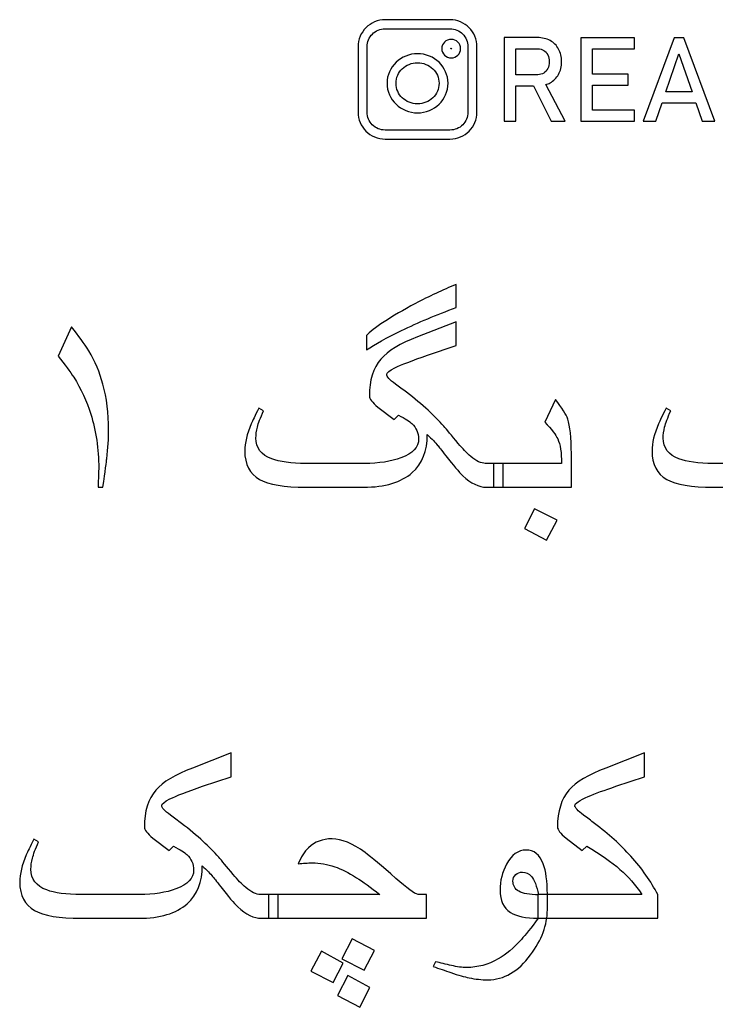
# Model space of a CAD drawing. Header units: millimetres. Extents: x -257 to 309, y -131 to 82.
# Drawn here: x 15.9 to 59.8, y -94.6 to -32.3 of the extents above; entities that cross this region are included whole.
import ezdxf

# ---------------------------------------------------------------- set-up
doc = ezdxf.new("R2010")
doc.units = ezdxf.units.MM
doc.header["$MEASUREMENT"] = 0
doc.layers.add('Layer 1', color=7, linetype='Continuous')

msp = doc.modelspace()

# ---------------------------------------------------------------- linework, layer by layer
at = {"layer": 'Layer 1', "color": 250}
for points, knots in [([(43.0346, -39.8645), (43.0346, -39.8645), (38.9539, -39.8645), (38.9539, -39.8645), (38.4827, -39.8645), (38.0557, -39.6732), (37.747, -39.3647), (37.4386, -39.0549), (37.2473, -38.6282), (37.2473, -38.1584), (37.2473, -38.1584), (37.2473, -34.0459), (37.2473, -34.0459), (37.2473, -33.575), (37.4386, -33.1482), (37.747, -32.8397), (38.0569, -32.5313), (38.4836, -32.3402), (38.9539, -32.3402), (38.9539, -32.3402), (43.0346, -32.3402), (43.0346, -32.3402), (43.5047, -32.3402), (43.9314, -32.5313), (44.2399, -32.8397), (44.5497, -33.1482), (44.7407, -33.575), (44.7407, -34.0459), (44.7407, -34.0459), (44.7407, -38.1584), (44.7407, -38.1584), (44.7407, -38.6288), (44.5494, -39.0552), (44.241, -39.3637), (43.9314, -39.6732), (43.5047, -39.8645), (43.0346, -39.8645)], [0, 0, 0, 0, 0.0833333, 0.0833333, 0.0833333, 0.1666667, 0.1666667, 0.1666667, 0.25, 0.25, 0.25, 0.3333333, 0.3333333, 0.3333333, 0.4166667, 0.4166667, 0.4166667, 0.5, 0.5, 0.5, 0.5833333, 0.5833333, 0.5833333, 0.6666667, 0.6666667, 0.6666667, 0.75, 0.75, 0.75, 0.8333333, 0.8333333, 0.8333333, 0.9166667, 0.9166667, 0.9166667, 1, 1, 1, 1]), ([(38.9539, -39.2975), (38.9539, -39.2975), (43.0346, -39.2975), (43.0346, -39.2975), (43.3496, -39.2975), (43.6348, -39.1702), (43.8409, -38.9647), (44.0464, -38.7588), (44.1737, -38.4737), (44.1737, -38.1584), (44.1737, -38.1584), (44.1737, -34.0459), (44.1737, -34.0459), (44.1737, -33.7314), (44.0461, -33.4462), (43.8403, -33.2405), (43.6348, -33.0344), (43.3496, -32.9072), (43.0346, -32.9072), (43.0346, -32.9072), (38.9539, -32.9072), (38.9539, -32.9072), (38.6386, -32.9072), (38.3533, -33.0344), (38.1472, -33.2399), (37.9419, -33.4465), (37.8143, -33.7314), (37.8143, -34.0459), (37.8143, -34.0459), (37.8143, -38.1584), (37.8143, -38.1584), (37.8143, -38.4737), (37.9416, -38.7588), (38.1466, -38.9638), (38.3538, -39.1699), (38.6392, -39.2975), (38.9539, -39.2975)], [0, 0, 0, 0, 0.0833333, 0.0833333, 0.0833333, 0.1666667, 0.1666667, 0.1666667, 0.25, 0.25, 0.25, 0.3333333, 0.3333333, 0.3333333, 0.4166667, 0.4166667, 0.4166667, 0.5, 0.5, 0.5, 0.5833333, 0.5833333, 0.5833333, 0.6666667, 0.6666667, 0.6666667, 0.75, 0.75, 0.75, 0.8333333, 0.8333333, 0.8333333, 0.9166667, 0.9166667, 0.9166667, 1, 1, 1, 1]), ([(43.7122, -34.16), (43.7122, -34.3223), (43.6438, -34.4702), (43.5332, -34.5767), (43.4254, -34.6804), (43.278, -34.7446), (43.1172, -34.7446), (42.9553, -34.7446), (42.8076, -34.6801), (42.7001, -34.5767), (42.5895, -34.4702), (42.5209, -34.3226), (42.5209, -34.16), (42.5209, -33.9973), (42.5894, -33.8502), (42.6987, -33.7443), (42.8074, -33.6398), (42.9556, -33.5753), (43.1172, -33.5753), (43.2786, -33.5753), (43.4259, -33.6395), (43.5335, -33.7432), (43.6444, -33.8505), (43.7122, -33.9979), (43.7122, -34.16)], [0, 0, 0, 0, 0.125, 0.125, 0.125, 0.25, 0.25, 0.25, 0.375, 0.375, 0.375, 0.5, 0.5, 0.5, 0.625, 0.625, 0.625, 0.75, 0.75, 0.75, 0.875, 0.875, 0.875, 1, 1, 1, 1]), ([(46.7799, -33.4669), (46.7799, -33.4669), (47.1962, -33.4669), (47.1962, -33.4669), (47.1962, -33.4669), (48.5466, -33.4669), (48.5466, -33.4669), (48.8507, -33.4669), (49.1174, -33.53), (49.3485, -33.656), (49.5783, -33.7808), (49.7574, -33.9587), (49.8835, -34.1899), (50.0107, -34.4196), (50.0738, -34.6864), (50.0738, -34.9878), (50.0738, -35.2894), (50.0096, -35.555), (49.8823, -35.7859), (49.7537, -36.0158), (49.5747, -36.1937), (49.3449, -36.3198), (49.2613, -36.3649), (49.1734, -36.4017), (49.0809, -36.4307), (49.0809, -36.4307), (50.295, -38.7339), (50.295, -38.7339), (50.295, -38.7339), (49.419, -38.7339), (49.419, -38.7339), (49.419, -38.7339), (48.2955, -36.5076), (48.2955, -36.5076), (48.2955, -36.5076), (47.1962, -36.5076), (47.1962, -36.5076), (47.1962, -36.5076), (47.1962, -38.7339), (47.1962, -38.7339), (47.1962, -38.7339), (46.4574, -38.7339), (46.4574, -38.7339), (46.4574, -38.7339), (46.4574, -33.4669), (46.4574, -33.4669), (46.4574, -33.4669), (46.7799, -33.4669), (46.7799, -33.4669)], [0, 0, 0, 0, 0.0625, 0.0625, 0.0625, 0.125, 0.125, 0.125, 0.1875, 0.1875, 0.1875, 0.25, 0.25, 0.25, 0.3125, 0.3125, 0.3125, 0.375, 0.375, 0.375, 0.4375, 0.4375, 0.4375, 0.5, 0.5, 0.5, 0.5625, 0.5625, 0.5625, 0.625, 0.625, 0.625, 0.6875, 0.6875, 0.6875, 0.75, 0.75, 0.75, 0.8125, 0.8125, 0.8125, 0.875, 0.875, 0.875, 0.9375, 0.9375, 0.9375, 1, 1, 1, 1]), ([(51.2894, -33.4707), (51.2894, -33.4707), (51.6477, -33.4707), (51.6477, -33.4707), (51.6477, -33.4707), (52.0284, -33.4707), (52.0284, -33.4707), (52.0284, -33.4707), (54.671, -33.4707), (54.671, -33.4707), (54.671, -33.4707), (54.671, -34.1737), (54.671, -34.1737), (54.671, -34.1737), (52.0284, -34.1737), (52.0284, -34.1737), (52.0284, -34.1737), (52.0284, -35.7701), (52.0284, -35.7701), (52.0284, -35.7701), (54.2719, -35.7701), (54.2719, -35.7701), (54.2719, -35.7701), (54.2719, -36.4717), (54.2719, -36.4717), (54.2719, -36.4717), (52.0284, -36.4717), (52.0284, -36.4717), (52.0284, -36.4717), (52.0284, -38.0321), (52.0284, -38.0321), (52.0284, -38.0321), (54.671, -38.0321), (54.671, -38.0321), (54.671, -38.0321), (54.671, -38.7339), (54.671, -38.7339), (54.671, -38.7339), (52.0284, -38.7339), (52.0284, -38.7339), (52.0284, -38.7339), (51.6477, -38.7339), (51.6477, -38.7339), (51.6477, -38.7339), (51.2894, -38.7339), (51.2894, -38.7339), (51.2894, -38.7339), (51.2894, -33.4707), (51.2894, -33.4707)], [0, 0, 0, 0, 0.0625, 0.0625, 0.0625, 0.125, 0.125, 0.125, 0.1875, 0.1875, 0.1875, 0.25, 0.25, 0.25, 0.3125, 0.3125, 0.3125, 0.375, 0.375, 0.375, 0.4375, 0.4375, 0.4375, 0.5, 0.5, 0.5, 0.5625, 0.5625, 0.5625, 0.625, 0.625, 0.625, 0.6875, 0.6875, 0.6875, 0.75, 0.75, 0.75, 0.8125, 0.8125, 0.8125, 0.875, 0.875, 0.875, 0.9375, 0.9375, 0.9375, 1, 1, 1, 1]), ([(57.1544, -33.4707), (57.1544, -33.4707), (57.7833, -33.4707), (57.7833, -33.4707), (57.7833, -33.4707), (59.7242, -38.7339), (59.7242, -38.7339), (59.7242, -38.7339), (58.9274, -38.7339), (58.9274, -38.7339), (58.9274, -38.7339), (58.5304, -37.5788), (58.5304, -37.5788), (58.5304, -37.5788), (56.407, -37.5788), (56.407, -37.5788), (56.407, -37.5788), (56.0103, -38.7339), (56.0103, -38.7339), (56.0103, -38.7339), (55.2135, -38.7339), (55.2135, -38.7339), (55.2135, -38.7339), (57.1544, -33.4707), (57.1544, -33.4707)], [0, 0, 0, 0, 0.125, 0.125, 0.125, 0.25, 0.25, 0.25, 0.375, 0.375, 0.375, 0.5, 0.5, 0.5, 0.625, 0.625, 0.625, 0.75, 0.75, 0.75, 0.875, 0.875, 0.875, 1, 1, 1, 1]), ([(43.1406, -34.17), (43.1406, -34.17), (43.1452, -34.16), (43.1452, -34.16), (43.1452, -34.16), (43.141, -34.1499), (43.141, -34.1499), (43.1359, -34.1455), (43.1274, -34.1423), (43.1172, -34.1423), (43.1062, -34.1423), (43.0971, -34.1455), (43.0917, -34.1505), (43.0917, -34.1505), (43.0879, -34.16), (43.0879, -34.16), (43.0879, -34.16), (43.092, -34.1694), (43.092, -34.1694), (43.0974, -34.1744), (43.1065, -34.1776), (43.1172, -34.1776), (43.1274, -34.1776), (43.1356, -34.1748), (43.1406, -34.17)], [0, 0, 0, 0, 0.125, 0.125, 0.125, 0.25, 0.25, 0.25, 0.375, 0.375, 0.375, 0.5, 0.5, 0.5, 0.625, 0.625, 0.625, 0.75, 0.75, 0.75, 0.875, 0.875, 0.875, 1, 1, 1, 1]), ([(47.1962, -35.8058), (47.1962, -35.8058), (48.5751, -35.8058), (48.5751, -35.8058), (48.7148, -35.8058), (48.8395, -35.7724), (48.9482, -35.7044), (49.0569, -35.6366), (49.141, -35.5415), (49.2003, -35.4165), (49.2583, -35.2918), (49.2879, -35.1497), (49.2879, -34.9878), (49.2879, -34.8261), (49.2583, -34.6826), (49.2003, -34.5591), (49.141, -34.4343), (49.0569, -34.3381), (48.9495, -34.2714), (48.8433, -34.2032), (48.7171, -34.17), (48.5751, -34.17), (48.5751, -34.17), (47.1962, -34.17), (47.1962, -34.17), (47.1962, -34.17), (47.1962, -35.8058), (47.1962, -35.8058)], [0, 0, 0, 0, 0.1111111, 0.1111111, 0.1111111, 0.2222222, 0.2222222, 0.2222222, 0.3333333, 0.3333333, 0.3333333, 0.4444444, 0.4444444, 0.4444444, 0.5555556, 0.5555556, 0.5555556, 0.6666667, 0.6666667, 0.6666667, 0.7777778, 0.7777778, 0.7777778, 0.8888889, 0.8888889, 0.8888889, 1, 1, 1, 1]), ([(42.9155, -36.3463), (42.9155, -36.8624), (42.6987, -37.3304), (42.3482, -37.669), (42.0008, -38.0043), (41.5214, -38.2121), (40.9938, -38.2121), (40.4662, -38.2121), (39.987, -38.0039), (39.64, -37.6687), (39.2896, -37.3306), (39.0726, -36.8624), (39.0726, -36.3463), (39.0726, -35.8303), (39.2896, -35.3626), (39.64, -35.0246), (39.9867, -34.6892), (40.4662, -34.4815), (40.9938, -34.4815), (41.5214, -34.4815), (42.0008, -34.6889), (42.3482, -35.0243), (42.6987, -35.3623), (42.9155, -35.8303), (42.9155, -36.3463)], [0, 0, 0, 0, 0.125, 0.125, 0.125, 0.25, 0.25, 0.25, 0.375, 0.375, 0.375, 0.5, 0.5, 0.5, 0.625, 0.625, 0.625, 0.75, 0.75, 0.75, 0.875, 0.875, 0.875, 1, 1, 1, 1]), ([(58.2892, -36.877), (58.2892, -36.877), (57.4681, -34.4875), (57.4681, -34.4875), (57.4681, -34.4875), (56.6478, -36.877), (56.6478, -36.877), (56.6478, -36.877), (58.2892, -36.877), (58.2892, -36.877)], [0, 0, 0, 0, 0.3333333, 0.3333333, 0.3333333, 0.6666667, 0.6666667, 0.6666667, 1, 1, 1, 1]), ([(41.9563, -37.2617), (42.1986, -37.0277), (42.3485, -36.7035), (42.3485, -36.3463), (42.3485, -35.9892), (42.1983, -35.6653), (41.9563, -35.4316), (41.7113, -35.1952), (41.3707, -35.0485), (40.9938, -35.0485), (40.6171, -35.0485), (40.2768, -35.1952), (40.0319, -35.432), (39.7899, -35.6656), (39.6396, -35.9892), (39.6396, -36.3463), (39.6396, -36.7035), (39.7897, -37.0277), (40.0319, -37.2614), (40.2771, -37.498), (40.6174, -37.6451), (40.9938, -37.6451), (41.3707, -37.6451), (41.7113, -37.498), (41.9563, -37.2617)], [0, 0, 0, 0, 0.125, 0.125, 0.125, 0.25, 0.25, 0.25, 0.375, 0.375, 0.375, 0.5, 0.5, 0.5, 0.625, 0.625, 0.625, 0.75, 0.75, 0.75, 0.875, 0.875, 0.875, 1, 1, 1, 1]), ([(43.4261, -49.0265), (43.4261, -49.0265), (43.4261, -50.4906), (43.4261, -50.4906), (42.1884, -50.9433), (41.0389, -51.4284), (39.9835, -51.9399), (39.0487, -52.3867), (38.3137, -52.7924), (37.7816, -53.157), (37.7816, -53.157), (37.7816, -52.2486), (37.7816, -52.2486), (37.9639, -52.0398), (38.3314, -51.7547), (38.884, -51.3901), (39.4338, -51.0285), (40.0923, -50.6434), (40.8625, -50.2377), (41.7239, -49.7821), (42.5765, -49.3793), (43.4261, -49.0265)], [0, 0, 0, 0, 0.1428571, 0.1428571, 0.1428571, 0.2857143, 0.2857143, 0.2857143, 0.4285714, 0.4285714, 0.4285714, 0.5714286, 0.5714286, 0.5714286, 0.7142857, 0.7142857, 0.7142857, 0.8571429, 0.8571429, 0.8571429, 1, 1, 1, 1]), ([(33.9716, -61.8147), (32.5987, -61.8147), (31.6198, -61.6501), (31.0406, -61.3238), (30.4203, -60.9739), (30.1087, -60.3772), (30.1087, -59.5334), (30.1087, -59.0278), (30.2469, -58.4545), (30.5203, -57.8136), (30.5938, -57.6343), (30.7554, -57.3051), (30.9995, -56.8229), (30.9995, -56.8229), (31.2905, -56.9934), (31.2905, -56.9934), (31.0935, -57.4432), (30.9671, -57.7872), (30.9054, -58.0283), (30.8436, -58.2693), (30.8142, -58.4986), (30.8142, -58.7162), (30.8142, -59.3394), (31.1435, -59.7804), (31.805, -60.0303), (32.2989, -60.2214), (33.025, -60.3154), (33.9775, -60.3154), (33.9775, -60.3154), (37.6493, -60.3154), (37.6493, -60.3154), (38.5636, -60.3154), (39.3309, -60.1978), (39.9512, -59.9627), (40.692, -59.6804), (41.0624, -59.2865), (41.0624, -58.775), (41.0624, -58.3899), (40.9213, -58.0665), (40.6391, -57.8019), (40.4951, -57.6637), (40.2158, -57.4873), (39.8013, -57.2698), (39.8013, -57.2698), (39.519, -57.5373), (39.519, -57.5373), (39.519, -57.5373), (38.496, -56.7612), (38.496, -56.7612), (38.1373, -56.4643), (37.958, -56.232), (37.958, -56.0645), (37.958, -55.0767), (38.1991, -54.3006), (38.6812, -53.7361), (39.128, -53.2187), (39.9012, -52.7513), (40.9978, -52.3397), (40.9978, -52.3397), (43.4261, -51.3901), (43.4261, -51.3901), (43.4261, -51.3901), (43.4261, -52.8895), (43.4261, -52.8895), (43.4261, -52.8895), (41.6298, -53.4921), (41.6298, -53.4921), (40.6509, -53.8243), (39.96, -54.0918), (39.5602, -54.2917), (39.2221, -54.4652), (39.0516, -54.6004), (39.0516, -54.7063), (39.0516, -54.8356), (39.2339, -55.0414), (39.6014, -55.3148), (39.8307, -55.4883), (40.0629, -55.6588), (40.2981, -55.8322), (40.8037, -56.2173), (41.2594, -56.5966), (41.668, -56.967), (42.0179, -57.2904), (42.3442, -57.6226), (42.647, -57.9665), (42.8381, -58.1782), (43.1409, -58.5427), (43.5584, -59.0601), (43.8288, -59.3864), (44.0934, -59.6599), (44.3521, -59.8774), (44.7019, -60.1684), (45.0047, -60.3154), (45.2634, -60.3154), (45.2634, -60.3154), (46.3894, -60.3154), (46.3894, -60.3154), (46.3894, -60.3154), (46.3894, -61.8147), (46.3894, -61.8147), (46.3894, -61.8147), (45.3311, -61.8147), (45.3311, -61.8147), (44.8607, -61.8147), (44.3697, -61.5737), (43.8523, -61.0915), (43.6024, -60.8564), (43.2438, -60.436), (42.7793, -59.8333), (42.4971, -59.4717), (42.3266, -59.2542), (42.2619, -59.1807), (42.1208, -59.0072), (41.9003, -58.7808), (41.6093, -58.4986), (41.6093, -59.5217), (41.2918, -60.3184), (40.6538, -60.8946), (39.9688, -61.509), (38.9517, -61.8147), (37.5993, -61.8147), (37.5993, -61.8147), (33.9716, -61.8147), (33.9716, -61.8147)], [0, 0, 0, 0, 0.0243902, 0.0243902, 0.0243902, 0.0487805, 0.0487805, 0.0487805, 0.0731707, 0.0731707, 0.0731707, 0.097561, 0.097561, 0.097561, 0.1219512, 0.1219512, 0.1219512, 0.1463415, 0.1463415, 0.1463415, 0.1707317, 0.1707317, 0.1707317, 0.195122, 0.195122, 0.195122, 0.2195122, 0.2195122, 0.2195122, 0.2439024, 0.2439024, 0.2439024, 0.2682927, 0.2682927, 0.2682927, 0.2926829, 0.2926829, 0.2926829, 0.3170732, 0.3170732, 0.3170732, 0.3414634, 0.3414634, 0.3414634, 0.3658537, 0.3658537, 0.3658537, 0.3902439, 0.3902439, 0.3902439, 0.4146341, 0.4146341, 0.4146341, 0.4390244, 0.4390244, 0.4390244, 0.4634146, 0.4634146, 0.4634146, 0.4878049, 0.4878049, 0.4878049, 0.5121951, 0.5121951, 0.5121951, 0.5365854, 0.5365854, 0.5365854, 0.5609756, 0.5609756, 0.5609756, 0.5853659, 0.5853659, 0.5853659, 0.6097561, 0.6097561, 0.6097561, 0.6341463, 0.6341463, 0.6341463, 0.6585366, 0.6585366, 0.6585366, 0.6829268, 0.6829268, 0.6829268, 0.7073171, 0.7073171, 0.7073171, 0.7317073, 0.7317073, 0.7317073, 0.7560976, 0.7560976, 0.7560976, 0.7804878, 0.7804878, 0.7804878, 0.804878, 0.804878, 0.804878, 0.8292683, 0.8292683, 0.8292683, 0.8536585, 0.8536585, 0.8536585, 0.8780488, 0.8780488, 0.8780488, 0.902439, 0.902439, 0.902439, 0.9268293, 0.9268293, 0.9268293, 0.9512195, 0.9512195, 0.9512195, 0.9756098, 0.9756098, 0.9756098, 1, 1, 1, 1]), ([(59.6303, -61.8147), (58.2574, -61.8147), (57.2785, -61.6501), (56.6993, -61.3238), (56.079, -60.9739), (55.7674, -60.3772), (55.7674, -59.5334), (55.7674, -59.0278), (55.9056, -58.4545), (56.179, -57.8136), (56.2525, -57.6343), (56.4141, -57.3051), (56.6582, -56.8229), (56.6582, -56.8229), (56.9492, -56.9934), (56.9492, -56.9934), (56.7522, -57.4432), (56.6258, -57.7872), (56.5641, -58.0283), (56.5023, -58.2693), (56.4729, -58.4986), (56.4729, -58.7162), (56.4729, -59.3394), (56.8022, -59.7804), (57.4637, -60.0303), (57.9576, -60.2214), (58.6837, -60.3154), (59.6362, -60.3154), (59.6362, -60.3154), (63.308, -60.3154), (63.308, -60.3154), (64.2223, -60.3154), (64.9896, -60.1978), (65.6099, -59.9627), (66.3507, -59.6804), (66.7211, -59.2865), (66.7211, -58.775), (66.7211, -58.3899), (66.58, -58.0665), (66.2978, -57.8019), (66.1538, -57.6637), (65.8745, -57.4873), (65.46, -57.2698), (65.46, -57.2698), (65.1777, -57.5373), (65.1777, -57.5373), (65.1777, -57.5373), (64.1547, -56.7612), (64.1547, -56.7612), (63.796, -56.4643), (63.6167, -56.232), (63.6167, -56.0645), (63.6167, -55.0767), (63.8578, -54.3006), (64.3399, -53.7361), (64.7867, -53.2187), (65.5599, -52.7513), (66.6565, -52.3397), (66.6565, -52.3397), (69.0848, -51.3901), (69.0848, -51.3901), (69.0848, -51.3901), (69.0848, -52.8895), (69.0848, -52.8895), (69.0848, -52.8895), (67.2885, -53.4921), (67.2885, -53.4921), (66.3096, -53.8243), (65.6187, -54.0918), (65.2189, -54.2917), (64.8808, -54.4652), (64.7103, -54.6004), (64.7103, -54.7063), (64.7103, -54.8356), (64.8926, -55.0414), (65.2601, -55.3148), (65.4894, -55.4883), (65.7216, -55.6588), (65.9568, -55.8322), (66.4624, -56.2173), (66.9181, -56.5966), (67.3267, -56.967), (67.6766, -57.2904), (68.0029, -57.6226), (68.3057, -57.9665), (68.4968, -58.1782), (68.7996, -58.5427), (69.2171, -59.0601), (69.4875, -59.3864), (69.7521, -59.6599), (70.0108, -59.8774), (70.3606, -60.1684), (70.6634, -60.3154), (70.9221, -60.3154), (70.9221, -60.3154), (72.0481, -60.3154), (72.0481, -60.3154), (72.0481, -60.3154), (72.0481, -61.8147), (72.0481, -61.8147), (72.0481, -61.8147), (70.9898, -61.8147), (70.9898, -61.8147), (70.5194, -61.8147), (70.0284, -61.5737), (69.511, -61.0915), (69.2611, -60.8564), (68.9025, -60.436), (68.438, -59.8333), (68.1558, -59.4717), (67.9853, -59.2542), (67.9206, -59.1807), (67.7795, -59.0072), (67.559, -58.7808), (67.268, -58.4986), (67.268, -59.5217), (66.9505, -60.3184), (66.3125, -60.8946), (65.6275, -61.509), (64.6104, -61.8147), (63.258, -61.8147), (63.258, -61.8147), (59.6303, -61.8147), (59.6303, -61.8147)], [0, 0, 0, 0, 0.0243902, 0.0243902, 0.0243902, 0.0487805, 0.0487805, 0.0487805, 0.0731707, 0.0731707, 0.0731707, 0.097561, 0.097561, 0.097561, 0.1219512, 0.1219512, 0.1219512, 0.1463415, 0.1463415, 0.1463415, 0.1707317, 0.1707317, 0.1707317, 0.195122, 0.195122, 0.195122, 0.2195122, 0.2195122, 0.2195122, 0.2439024, 0.2439024, 0.2439024, 0.2682927, 0.2682927, 0.2682927, 0.2926829, 0.2926829, 0.2926829, 0.3170732, 0.3170732, 0.3170732, 0.3414634, 0.3414634, 0.3414634, 0.3658537, 0.3658537, 0.3658537, 0.3902439, 0.3902439, 0.3902439, 0.4146341, 0.4146341, 0.4146341, 0.4390244, 0.4390244, 0.4390244, 0.4634146, 0.4634146, 0.4634146, 0.4878049, 0.4878049, 0.4878049, 0.5121951, 0.5121951, 0.5121951, 0.5365854, 0.5365854, 0.5365854, 0.5609756, 0.5609756, 0.5609756, 0.5853659, 0.5853659, 0.5853659, 0.6097561, 0.6097561, 0.6097561, 0.6341463, 0.6341463, 0.6341463, 0.6585366, 0.6585366, 0.6585366, 0.6829268, 0.6829268, 0.6829268, 0.7073171, 0.7073171, 0.7073171, 0.7317073, 0.7317073, 0.7317073, 0.7560976, 0.7560976, 0.7560976, 0.7804878, 0.7804878, 0.7804878, 0.804878, 0.804878, 0.804878, 0.8292683, 0.8292683, 0.8292683, 0.8536585, 0.8536585, 0.8536585, 0.8780488, 0.8780488, 0.8780488, 0.902439, 0.902439, 0.902439, 0.9268293, 0.9268293, 0.9268293, 0.9512195, 0.9512195, 0.9512195, 0.9756098, 0.9756098, 0.9756098, 1, 1, 1, 1]), ([(21.5332, -58.2164), (21.5332, -58.7338), (21.4921, -59.3335), (21.4127, -60.0156), (21.3951, -60.1831), (21.3157, -60.7829), (21.1716, -61.8147), (21.1716, -61.8147), (20.8718, -61.8147), (20.8718, -61.8147), (20.8718, -61.6766), (20.8835, -61.2768), (20.9071, -60.6182), (20.9071, -59.3982), (20.7395, -58.2605), (20.4073, -57.2051), (20.1456, -56.382), (19.7899, -55.6117), (19.3343, -54.8856), (19.105, -54.5181), (18.7757, -54.0771), (18.3494, -53.5597), (18.3494, -53.5597), (19.1873, -51.7076), (19.1873, -51.7076), (19.6429, -52.2515), (20.0075, -52.7572), (20.2838, -53.2217), (20.6748, -53.8831), (20.9717, -54.5798), (21.1716, -55.3148), (21.4127, -56.1879), (21.5332, -57.1551), (21.5332, -58.2164)], [0, 0, 0, 0, 0.0909091, 0.0909091, 0.0909091, 0.1818182, 0.1818182, 0.1818182, 0.2727273, 0.2727273, 0.2727273, 0.3636364, 0.3636364, 0.3636364, 0.4545455, 0.4545455, 0.4545455, 0.5454545, 0.5454545, 0.5454545, 0.6363636, 0.6363636, 0.6363636, 0.7272727, 0.7272727, 0.7272727, 0.8181818, 0.8181818, 0.8181818, 0.9090909, 0.9090909, 0.9090909, 1, 1, 1, 1]), ([(50.6874, -61.8147), (50.6874, -61.8147), (45.7838, -61.8147), (45.7838, -61.8147), (45.7838, -61.8147), (45.7838, -60.3154), (45.7838, -60.3154), (45.7838, -60.3154), (50.07, -60.3154), (50.07, -60.3154), (50.07, -59.6393), (49.9877, -59.1248), (49.826, -58.7691), (49.7173, -58.5221), (49.4468, -58.1694), (49.0117, -57.7049), (49.0117, -57.7049), (49.6908, -56.2938), (49.6908, -56.2938), (50.0994, -56.817), (50.3552, -57.2227), (50.4581, -57.5167), (50.611, -57.9577), (50.6874, -58.6897), (50.6874, -59.7128), (50.6874, -59.7128), (50.6874, -61.8147), (50.6874, -61.8147)], [0, 0, 0, 0, 0.1111111, 0.1111111, 0.1111111, 0.2222222, 0.2222222, 0.2222222, 0.3333333, 0.3333333, 0.3333333, 0.4444444, 0.4444444, 0.4444444, 0.5555556, 0.5555556, 0.5555556, 0.6666667, 0.6666667, 0.6666667, 0.7777778, 0.7777778, 0.7777778, 0.8888889, 0.8888889, 0.8888889, 1, 1, 1, 1]), ([(49.7878, -63.902), (49.7878, -63.902), (49.1234, -65.1485), (49.1234, -65.1485), (49.1234, -65.1485), (47.7417, -64.4282), (47.7417, -64.4282), (47.7417, -64.4282), (48.3738, -63.1729), (48.3738, -63.1729), (48.3738, -63.1729), (49.7878, -63.902), (49.7878, -63.902)], [0, 0, 0, 0, 0.25, 0.25, 0.25, 0.5, 0.5, 0.5, 0.75, 0.75, 0.75, 1, 1, 1, 1]), ([(19.7958, -88.9967), (18.4229, -88.9967), (17.444, -88.8321), (16.8648, -88.5058), (16.2445, -88.1559), (15.9329, -87.5592), (15.9329, -86.7154), (15.9329, -86.2098), (16.0711, -85.6365), (16.3445, -84.9956), (16.418, -84.8163), (16.5796, -84.4871), (16.8237, -84.0049), (16.8237, -84.0049), (17.1147, -84.1754), (17.1147, -84.1754), (16.9177, -84.6252), (16.7913, -84.9692), (16.7296, -85.2103), (16.6678, -85.4513), (16.6384, -85.6806), (16.6384, -85.8982), (16.6384, -86.5214), (16.9677, -86.9624), (17.6292, -87.2123), (18.1231, -87.4034), (18.8492, -87.4974), (19.8017, -87.4974), (19.8017, -87.4974), (23.4735, -87.4974), (23.4735, -87.4974), (24.3878, -87.4974), (25.1551, -87.3798), (25.7754, -87.1447), (26.5162, -86.8624), (26.8866, -86.4685), (26.8866, -85.957), (26.8866, -85.5719), (26.7455, -85.2485), (26.4633, -84.9839), (26.3193, -84.8457), (26.04, -84.6693), (25.6255, -84.4518), (25.6255, -84.4518), (25.3432, -84.7193), (25.3432, -84.7193), (25.3432, -84.7193), (24.3202, -83.9432), (24.3202, -83.9432), (23.9615, -83.6463), (23.7822, -83.414), (23.7822, -83.2465), (23.7822, -82.2587), (24.0233, -81.4826), (24.5054, -80.9181), (24.9522, -80.4007), (25.7254, -79.9333), (26.822, -79.5217), (26.822, -79.5217), (29.2503, -78.5721), (29.2503, -78.5721), (29.2503, -78.5721), (29.2503, -80.0715), (29.2503, -80.0715), (29.2503, -80.0715), (27.454, -80.6741), (27.454, -80.6741), (26.4751, -81.0063), (25.7842, -81.2738), (25.3844, -81.4737), (25.0463, -81.6472), (24.8758, -81.7824), (24.8758, -81.8883), (24.8758, -82.0176), (25.0581, -82.2234), (25.4256, -82.4968), (25.6549, -82.6703), (25.8871, -82.8408), (26.1223, -83.0142), (26.6279, -83.3993), (27.0836, -83.7786), (27.4922, -84.149), (27.8421, -84.4724), (28.1684, -84.8046), (28.4712, -85.1485), (28.6623, -85.3602), (28.9651, -85.7247), (29.3826, -86.2421), (29.653, -86.5684), (29.9176, -86.8419), (30.1763, -87.0594), (30.5261, -87.3504), (30.8289, -87.4974), (31.0876, -87.4974), (31.0876, -87.4974), (32.2136, -87.4974), (32.2136, -87.4974), (32.2136, -87.4974), (32.2136, -88.9967), (32.2136, -88.9967), (32.2136, -88.9967), (31.1553, -88.9967), (31.1553, -88.9967), (30.6849, -88.9967), (30.1939, -88.7557), (29.6765, -88.2735), (29.4266, -88.0384), (29.068, -87.618), (28.6035, -87.0153), (28.3213, -86.6537), (28.1508, -86.4362), (28.0861, -86.3627), (27.945, -86.1892), (27.7245, -85.9628), (27.4335, -85.6806), (27.4335, -86.7037), (27.116, -87.5004), (26.478, -88.0766), (25.793, -88.691), (24.7759, -88.9967), (23.4235, -88.9967), (23.4235, -88.9967), (19.7958, -88.9967), (19.7958, -88.9967)], [0, 0, 0, 0, 0.0243902, 0.0243902, 0.0243902, 0.0487805, 0.0487805, 0.0487805, 0.0731707, 0.0731707, 0.0731707, 0.097561, 0.097561, 0.097561, 0.1219512, 0.1219512, 0.1219512, 0.1463415, 0.1463415, 0.1463415, 0.1707317, 0.1707317, 0.1707317, 0.195122, 0.195122, 0.195122, 0.2195122, 0.2195122, 0.2195122, 0.2439024, 0.2439024, 0.2439024, 0.2682927, 0.2682927, 0.2682927, 0.2926829, 0.2926829, 0.2926829, 0.3170732, 0.3170732, 0.3170732, 0.3414634, 0.3414634, 0.3414634, 0.3658537, 0.3658537, 0.3658537, 0.3902439, 0.3902439, 0.3902439, 0.4146341, 0.4146341, 0.4146341, 0.4390244, 0.4390244, 0.4390244, 0.4634146, 0.4634146, 0.4634146, 0.4878049, 0.4878049, 0.4878049, 0.5121951, 0.5121951, 0.5121951, 0.5365854, 0.5365854, 0.5365854, 0.5609756, 0.5609756, 0.5609756, 0.5853659, 0.5853659, 0.5853659, 0.6097561, 0.6097561, 0.6097561, 0.6341463, 0.6341463, 0.6341463, 0.6585366, 0.6585366, 0.6585366, 0.6829268, 0.6829268, 0.6829268, 0.7073171, 0.7073171, 0.7073171, 0.7317073, 0.7317073, 0.7317073, 0.7560976, 0.7560976, 0.7560976, 0.7804878, 0.7804878, 0.7804878, 0.804878, 0.804878, 0.804878, 0.8292683, 0.8292683, 0.8292683, 0.8536585, 0.8536585, 0.8536585, 0.8780488, 0.8780488, 0.8780488, 0.902439, 0.902439, 0.902439, 0.9268293, 0.9268293, 0.9268293, 0.9512195, 0.9512195, 0.9512195, 0.9756098, 0.9756098, 0.9756098, 1, 1, 1, 1]), ([(56.126, -88.9967), (56.126, -88.9967), (48.5766, -88.9967), (48.5766, -88.9967), (48.5766, -88.9967), (48.5766, -87.4974), (48.5766, -87.4974), (48.5766, -87.4974), (55.1294, -87.4974), (55.1294, -87.4974), (54.7267, -86.8889), (54.2681, -86.3597), (53.7507, -85.9099), (53.2332, -85.4601), (52.5336, -84.9721), (51.6546, -84.4518), (51.6546, -84.4518), (51.3694, -84.7193), (51.3694, -84.7193), (51.3694, -84.7193), (50.3493, -83.9432), (50.3493, -83.9432), (49.9906, -83.6463), (49.8113, -83.414), (49.8113, -83.2465), (49.8113, -82.2587), (50.0524, -81.4826), (50.5374, -80.9181), (50.9872, -80.4007), (51.7604, -79.9333), (52.8599, -79.5217), (52.8599, -79.5217), (55.297, -78.5721), (55.297, -78.5721), (55.297, -78.5721), (55.297, -80.0715), (55.297, -80.0715), (55.297, -80.0715), (53.4949, -80.6741), (53.4949, -80.6741), (52.7746, -80.9093), (52.1926, -81.1239), (51.7516, -81.3179), (51.1871, -81.5649), (50.9049, -81.756), (50.9049, -81.8883), (50.9049, -82.0176), (51.0901, -82.2234), (51.4576, -82.4968), (51.6869, -82.6703), (51.9191, -82.8408), (52.1543, -83.0142), (53.0275, -83.6727), (53.7889, -84.3665), (54.4386, -85.0868), (55.1382, -85.8629), (55.6998, -86.6655), (56.126, -87.4974), (56.126, -87.4974), (56.126, -88.9967), (56.126, -88.9967)], [0, 0, 0, 0, 0.05, 0.05, 0.05, 0.1, 0.1, 0.1, 0.15, 0.15, 0.15, 0.2, 0.2, 0.2, 0.25, 0.25, 0.25, 0.3, 0.3, 0.3, 0.35, 0.35, 0.35, 0.4, 0.4, 0.4, 0.45, 0.45, 0.45, 0.5, 0.5, 0.5, 0.55, 0.55, 0.55, 0.6, 0.6, 0.6, 0.65, 0.65, 0.65, 0.7, 0.7, 0.7, 0.75, 0.75, 0.75, 0.8, 0.8, 0.8, 0.85, 0.85, 0.85, 0.9, 0.9, 0.9, 0.95, 0.95, 0.95, 1, 1, 1, 1]), ([(41.5563, -88.9967), (41.5563, -88.9967), (31.608, -88.9967), (31.608, -88.9967), (31.608, -88.9967), (31.608, -87.4974), (31.608, -87.4974), (31.608, -87.4974), (38.6283, -87.4974), (38.6283, -87.4974), (38.0432, -87.0418), (37.5493, -86.689), (37.1466, -86.4362), (36.6468, -86.1187), (36.1912, -85.8894), (35.7766, -85.7453), (35.3121, -85.5836), (34.8418, -85.5042), (34.3655, -85.5042), (34.0715, -85.5042), (33.7776, -85.5248), (33.4777, -85.566), (33.6453, -85.1426), (33.8628, -84.8016), (34.1333, -84.5459), (34.5213, -84.1725), (35.0152, -83.9873), (35.6149, -83.9873), (36.2, -83.9873), (36.8908, -84.2754), (37.6905, -84.8487), (38.0844, -85.1338), (38.7312, -85.6806), (39.6278, -86.4832), (40.3216, -87.1064), (40.792, -87.4445), (41.0389, -87.4974), (41.0389, -87.4974), (41.5563, -87.4974), (41.5563, -87.4974), (41.5563, -87.4974), (41.5563, -88.9967), (41.5563, -88.9967)], [0, 0, 0, 0, 0.0714286, 0.0714286, 0.0714286, 0.1428571, 0.1428571, 0.1428571, 0.2142857, 0.2142857, 0.2142857, 0.2857143, 0.2857143, 0.2857143, 0.3571429, 0.3571429, 0.3571429, 0.4285714, 0.4285714, 0.4285714, 0.5, 0.5, 0.5, 0.5714286, 0.5714286, 0.5714286, 0.6428571, 0.6428571, 0.6428571, 0.7142857, 0.7142857, 0.7142857, 0.7857143, 0.7857143, 0.7857143, 0.8571429, 0.8571429, 0.8571429, 0.9285714, 0.9285714, 0.9285714, 1, 1, 1, 1]), ([(49.1734, -88.4617), (49.1734, -89.4142), (48.8236, -90.3608), (48.121, -91.3016), (47.3419, -92.3511), (46.4394, -92.8773), (45.4163, -92.8773), (45.0371, -92.8773), (44.6461, -92.8332), (44.2433, -92.7479), (43.9494, -92.6862), (43.5672, -92.5774), (43.0968, -92.4246), (42.7234, -92.2923), (42.3501, -92.1659), (41.9767, -92.0394), (41.9767, -92.0394), (42.1237, -91.7366), (42.1237, -91.7366), (42.4442, -91.8101), (42.7822, -91.8895), (43.135, -91.9748), (43.4878, -92.06), (43.8053, -92.1012), (44.0875, -92.1012), (44.7872, -92.1012), (45.4516, -91.9219), (46.0778, -91.5632), (46.5658, -91.278), (47.0538, -90.8665), (47.5418, -90.3285), (47.7888, -90.0551), (48.1386, -89.6112), (48.5913, -88.9967), (47.8152, -88.9967), (47.2331, -88.8733), (46.848, -88.6234), (46.41, -88.3412), (46.1924, -87.8767), (46.1924, -87.2299), (46.1924, -86.6361), (46.3306, -86.0834), (46.6069, -85.5748), (46.9303, -84.9868), (47.339, -84.6928), (47.8328, -84.6928), (48.3356, -84.6928), (48.6942, -84.9839), (48.9147, -85.5689), (49.0882, -86.0246), (49.1734, -86.6596), (49.1734, -87.4739), (49.1734, -87.4739), (49.1734, -88.4617), (49.1734, -88.4617)], [0, 0, 0, 0, 0.0555556, 0.0555556, 0.0555556, 0.1111111, 0.1111111, 0.1111111, 0.1666667, 0.1666667, 0.1666667, 0.2222222, 0.2222222, 0.2222222, 0.2777778, 0.2777778, 0.2777778, 0.3333333, 0.3333333, 0.3333333, 0.3888889, 0.3888889, 0.3888889, 0.4444444, 0.4444444, 0.4444444, 0.5, 0.5, 0.5, 0.5555556, 0.5555556, 0.5555556, 0.6111111, 0.6111111, 0.6111111, 0.6666667, 0.6666667, 0.6666667, 0.7222222, 0.7222222, 0.7222222, 0.7777778, 0.7777778, 0.7777778, 0.8333333, 0.8333333, 0.8333333, 0.8888889, 0.8888889, 0.8888889, 0.9444444, 0.9444444, 0.9444444, 1, 1, 1, 1]), ([(48.6266, -87.5151), (48.5002, -86.9594), (48.3473, -86.5773), (48.168, -86.3627), (48.0151, -86.1775), (47.824, -86.0863), (47.6006, -86.0863), (47.4389, -86.0863), (47.2978, -86.1392), (47.1802, -86.2451), (47.0626, -86.3538), (47.0038, -86.4861), (47.0038, -86.6478), (47.0038, -86.933), (47.1302, -87.1476), (47.3831, -87.2946), (47.6359, -87.4416), (48.0504, -87.5151), (48.6266, -87.5151)], [0, 0, 0, 0, 0.1666667, 0.1666667, 0.1666667, 0.3333333, 0.3333333, 0.3333333, 0.5, 0.5, 0.5, 0.6666667, 0.6666667, 0.6666667, 0.8333333, 0.8333333, 0.8333333, 1, 1, 1, 1]), ([(38.2755, -91.0252), (38.2755, -91.0252), (37.6405, -92.2776), (37.6405, -92.2776), (37.6405, -92.2776), (36.2294, -91.5544), (36.2294, -91.5544), (36.2294, -91.5544), (36.882, -90.302), (36.882, -90.302), (36.882, -90.302), (38.2755, -91.0252), (38.2755, -91.0252)], [0, 0, 0, 0, 0.25, 0.25, 0.25, 0.5, 0.5, 0.5, 0.75, 0.75, 0.75, 1, 1, 1, 1]), ([(36.3176, -91.819), (36.3176, -91.819), (35.6796, -93.0537), (35.6796, -93.0537), (35.6796, -93.0537), (34.2715, -92.3217), (34.2715, -92.3217), (34.2715, -92.3217), (34.9358, -91.0781), (34.9358, -91.0781), (34.9358, -91.0781), (36.3176, -91.819), (36.3176, -91.819)], [0, 0, 0, 0, 0.25, 0.25, 0.25, 0.5, 0.5, 0.5, 0.75, 0.75, 0.75, 1, 1, 1, 1]), ([(37.9933, -93.3506), (37.9933, -93.3506), (37.3553, -94.6059), (37.3553, -94.6059), (37.3553, -94.6059), (35.9471, -93.868), (35.9471, -93.868), (35.9471, -93.868), (36.6115, -92.6127), (36.6115, -92.6127), (36.6115, -92.6127), (37.9933, -93.3506), (37.9933, -93.3506)], [0, 0, 0, 0, 0.25, 0.25, 0.25, 0.5, 0.5, 0.5, 0.75, 0.75, 0.75, 1, 1, 1, 1])]:
    msp.add_open_spline(points, degree=3, knots=knots, dxfattribs=at)

doc.saveas('drawing.dxf')
